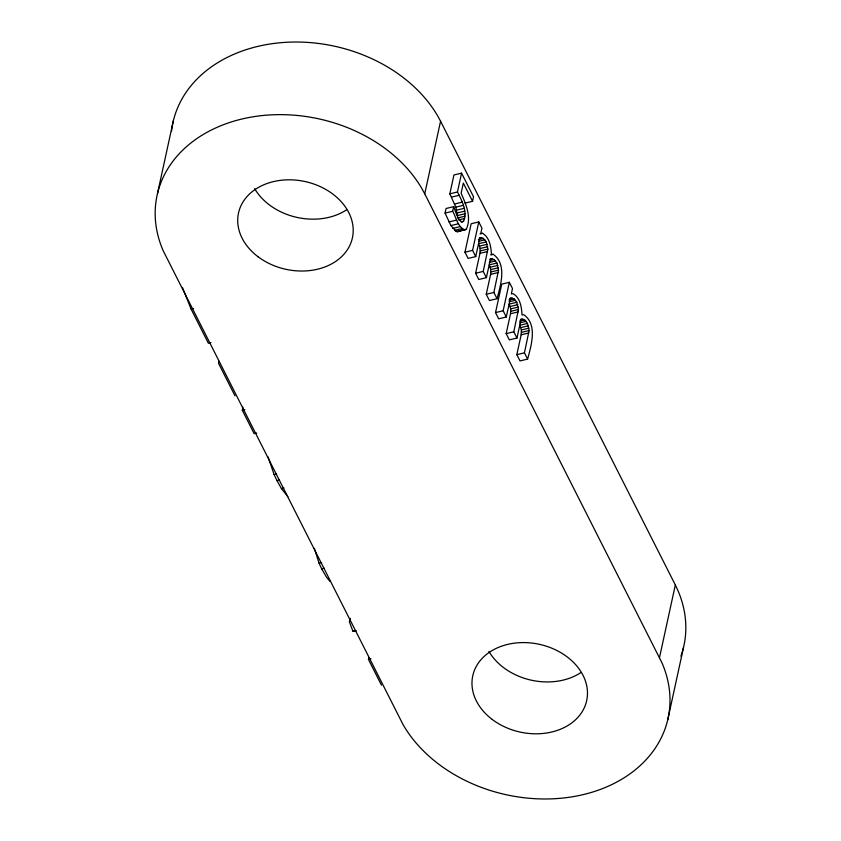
<?xml version="1.0" encoding="UTF-8"?>
<svg xmlns="http://www.w3.org/2000/svg" width="841" height="841" viewBox="0 0 841 841"><rect width="100%" height="100%" fill="white"/><g stroke="black" fill="none" stroke-linecap="round" stroke-linejoin="round"><path stroke-width="1.26" d="M464.936 203.123L472.547 201.293L463.338 183.107L461.11 193.325C466.019 204.153 471.812 217.693 466.282 229.267L457.493 231.727L456.085 231.475L450.934 225.588L445.057 213.099L446.056 208.494L453.677 206.665C455.906 211.921 457.031 218.576 461.982 222.045L463.559 221.341C467.775 211.438 461.867 200.715 457.451 192L461.562 173.141L453.94 174.97L449.83 193.829L455.811 207.149L457.42 215.58L465.041 213.751M479.948 253.351L480.148 248.494L478.613 243.722L486.235 241.893L487.885 249.083L483.228 271.412L486.392 277.667L478.771 279.496L475.607 273.241L479.948 253.351L487.559 251.522M510.519 313.746L510.718 308.889L509.183 304.106L516.805 302.276L518.455 309.477L513.798 331.796L516.963 338.05L509.352 339.88L506.177 333.625L510.519 313.746L518.14 311.916M490.597 274.387L490.808 269.572L489.304 264.873L496.926 263.044L498.534 270.14L493.877 292.447L497.042 298.702L489.42 300.521L486.256 294.276L490.597 274.387L498.208 272.558M521.168 334.781L521.378 329.966L519.875 325.267L527.496 323.438L529.105 330.534L524.448 352.831L527.612 359.086L520.001 360.915L516.826 354.66L521.168 334.781L528.779 332.952M256.684 433.031L254.14 433.641L242.292 410.24L242.902 407.118M157.477 193.588L173.309 120.967M218.986 361.315L218.544 363.333L235.028 395.88M424.737 193.84L422.003 188.804A141.603 109.109 12.3 0 0 241.619 119.086A141.603 109.109 12.3 0 0 163.259 250.902L403.165 724.805A141.603 109.109 12.3 0 0 583.549 794.524A141.603 109.109 12.3 0 0 661.909 662.708L424.737 193.84L440.568 121.23L437.835 116.195A141.603 109.109 12.3 0 0 286.287 42.292A141.603 109.109 12.3 0 0 171.532 131.101M465.105 229.898C457.651 227.364 456.221 217.283 452.668 211.27L453.677 206.665M472.547 201.293L473.536 196.794L461.562 173.141M486.235 241.893L483.459 238.445L479.885 237.53L475.733 256.6L468.111 258.429L464.957 252.205L471.16 223.759L478.781 221.929L481.935 228.153L480.768 233.493L482.566 233.314C489.651 237.393 491.102 247.044 491.428 254.56L493.204 254.308C507.281 264.179 500.584 285.383 497.042 298.702M475.733 256.6L472.579 250.376L478.781 221.929M486.392 277.667L490.555 258.597L494.109 259.522L496.926 263.044M516.805 302.276L514.03 298.839L510.455 297.914L506.303 316.983L498.681 318.813L495.528 312.589L501.73 284.142L509.352 282.313L512.505 288.537L511.339 293.877L513.147 293.709C520.222 297.777 521.672 307.428 521.998 314.944L523.775 314.702C537.851 324.563 531.155 345.777 527.612 359.086M506.303 316.983L503.149 310.76L509.352 282.313M516.963 338.05L521.126 318.981L524.679 319.906L527.496 323.438M659.502 657.588L675.334 584.979L440.568 121.23M667.691 720.033L683.523 647.412M381.499 685.215L368.442 659.418L368.915 657.483M350.308 618.345L349.383 621.772L352.852 631.086L356.3 630.813M457.493 231.727L466.282 229.267M449.83 193.829L457.451 192M451.606 197.088L459.228 195.259M454.697 203.974L462.319 202.145M455.811 207.149L463.433 205.32M456.642 210.134L464.253 208.305M445.057 213.099L452.668 211.27M457.178 212.952L464.789 211.123M457.378 218.029L464.999 216.2M448.936 221.929L456.558 220.111M458.313 219.995L464.663 218.471M461.026 221.95L463.559 221.341M450.934 225.588L458.545 223.759M452.784 228.395L460.405 226.565M454.508 230.35L462.13 228.521M456.085 231.475L463.706 229.646M480.032 233.924L482.566 233.314M479.233 238.276L481.767 237.667M478.382 239.664L483.459 238.445M182.56 287.717L191.065 309.046L193.609 308.437M478.592 241.378L484.942 239.853M479.601 246.098L487.212 244.268M464.957 252.205L472.579 250.376M480.148 248.494L487.769 246.665M480.264 250.912L487.885 249.083M490.671 254.918L493.204 254.308M489.882 259.343L492.427 258.734M490.303 260.437L494.109 259.522M489.262 262.476L495.612 260.952M490.271 267.207L497.883 265.388M475.607 273.241L483.228 271.412M490.808 269.572L498.419 267.743M490.913 271.969L498.534 270.14M210.923 342.655L208.389 343.265L191.065 309.046M486.256 294.276L493.877 292.447M509.804 298.671L512.337 298.061M508.952 300.058L514.03 298.839M509.162 301.761L515.512 300.248M510.172 306.492L517.783 304.663M495.528 312.589L503.149 310.76M510.718 308.889L518.34 307.06M510.834 311.307L518.455 309.477M520.453 319.727L522.997 319.117M519.601 321.125L524.679 319.906M519.833 322.87L526.182 321.346M520.842 327.601L528.453 325.772M506.177 333.625L513.798 331.796M521.378 329.966L528.989 328.137M521.483 332.363L529.105 330.534M242.292 410.24L244.836 409.63M516.826 354.66L524.448 352.831M268.037 456.852L274.124 474.597L276.668 473.988M274.124 474.597L276.973 480.589L279.506 479.98M276.973 480.589L281.451 488.621L283.995 488.011M314.355 548.343L319.054 563.207L321.588 562.597M319.054 563.207L321.619 568.779L324.153 568.169M352.852 631.086L355.386 630.477M368.442 659.418L370.976 658.808M287.885 496.684L281.451 488.621M330.124 581.573L326.518 577.21L321.619 568.779M675.334 584.979L677.741 590.098A141.603 109.109 12.3 0 1 680.905 656.18M580.826 672.611A58.292 44.92 12.3 0 1 488.926 651.397M346.555 209.84A58.292 44.92 12.3 0 1 254.655 188.626M492.258 719.476A58.292 44.92 12.3 0 0 586.524 701.299A58.292 44.92 12.3 0 0 510.382 643.807A58.292 44.92 12.3 0 0 492.258 719.476M257.987 256.694A58.292 44.92 12.3 0 0 352.253 238.529A58.292 44.92 12.3 0 0 276.111 181.036A58.292 44.92 12.3 0 0 257.987 256.694"/></g></svg>
